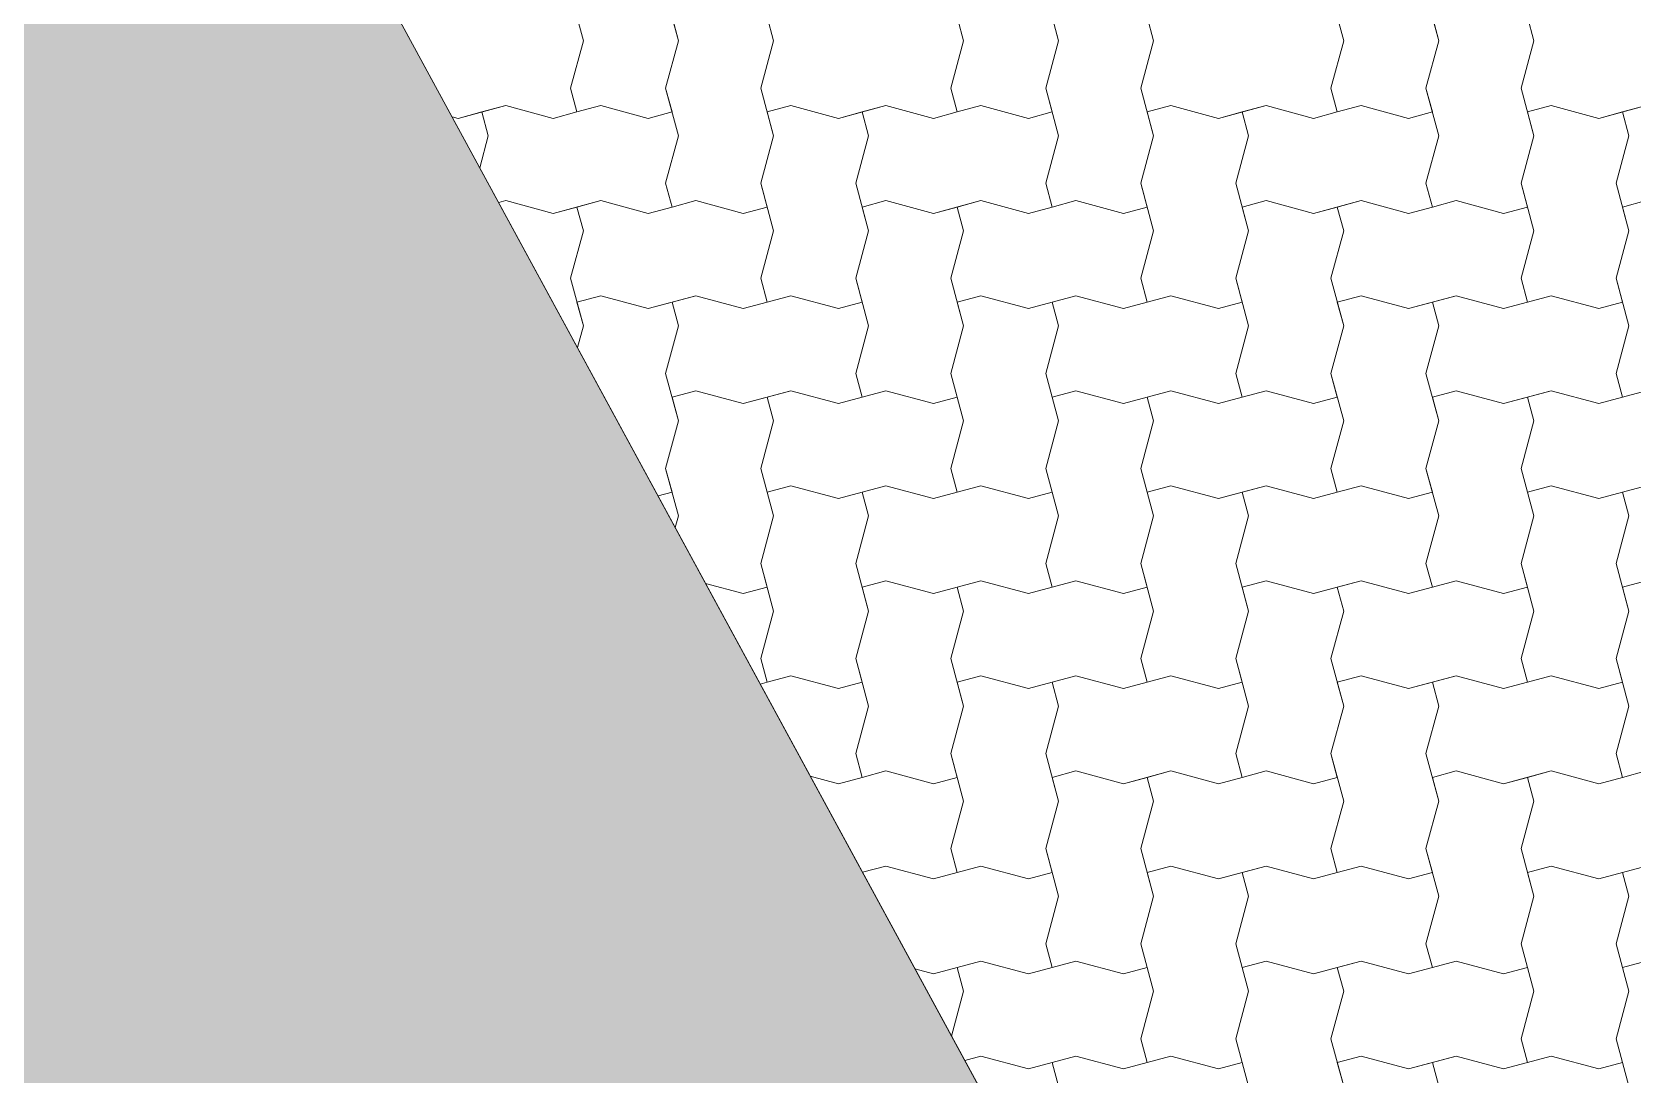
# Model space of a CAD drawing. Header units: metres. Extents: x -111189 to -108577, y -72951 to -72647.
# Drawn here: x -111168.032 to -111166.347, y -72942.886 to -72941.789 of the extents above; entities that cross this region are included whole.
import ezdxf

# ---------------------------------------------------------------- set-up
doc = ezdxf.new("R2010")
doc.units = ezdxf.units.M
doc.header["$MEASUREMENT"] = 0
doc.set_wipeout_variables(frame=1)
doc.linetypes.add('Wipeout_Contour', pattern=[1, 0, -1])
for name, color, linetype in [('02 - ESTRADAS', 7, 'Continuous'), ('02 - PASSEIOS', 7, 'Continuous'), ('Planta Piso -1_1_01 - TERRENO PROPOSTO', 7, 'Continuous')]:
    doc.layers.add(name, color=color, linetype=linetype)

# ---------------------------------------------------------------- blocks, each defined once
blk = doc.blocks.new('Malha_7_1', base_point=(-111182.45, -72914.5203))
at = {"layer": '02 - ESTRADAS', "linetype": 'Continuous', "lineweight": 0}
blk.add_hatch(color=59, dxfattribs=at).paths.add_polyline_path([(-111182.45, -72914.5203), (-111188.8126, -72916.4733), (-111186.8713, -72920.0457), (-111184.43, -72924.5384), (-111179.542, -72933.5337), (-111178.9858, -72934.5573), (-111177.1266, -72937.9788), (-111170.2715, -72950.5942), (-111163.9365, -72948.6033), (-111171.3979, -72934.867), (-111173.1932, -72931.5618), (-111177.5277, -72923.5822), (-111178.6992, -72921.4255), (-111179.283, -72920.3506), (-111181.1398, -72916.9324)])
at = {"layer": '02 - ESTRADAS', "color": 7, "linetype": 'Continuous', "lineweight": 13, "flags": 128}
blk.add_lwpolyline([(-111182.45, -72914.5203), (-111181.1398, -72916.9324), (-111179.283, -72920.3506), (-111178.6992, -72921.4255), (-111177.5277, -72923.5822), (-111173.1932, -72931.5618), (-111171.3979, -72934.867), (-111163.9365, -72948.6033), (-111170.2715, -72950.5942), (-111177.1266, -72937.9788), (-111178.9858, -72934.5573), (-111179.542, -72933.5337), (-111184.43, -72924.5384), (-111186.8713, -72920.0457), (-111188.8126, -72916.4733)], close=True, dxfattribs=at)
blk = doc.blocks.new('*X25', base_point=(-110957.0649, -73026.2797))
at = {"layer": '02 - PASSEIOS', "color": 253, "linetype": 'Continuous', "lineweight": 9}
for p, q in [((-111167.4649, -72941.748), (-111167.4515, -72941.798)), ((-111167.3649, -72941.748), (-111167.3515, -72941.798)), ((-111167.0649, -72941.748), (-111167.0515, -72941.798)), ((-111166.9649, -72941.748), (-111166.9515, -72941.798)), ((-111166.6649, -72941.748), (-111166.6515, -72941.798)), ((-111166.5649, -72941.748), (-111166.5515, -72941.798)), ((-111167.3515, -72941.798), (-111167.3582, -72941.773)), ((-111167.2515, -72941.798), (-111167.2582, -72941.773)), ((-111166.9515, -72941.798), (-111166.9582, -72941.773)), ((-111166.8515, -72941.798), (-111166.8582, -72941.773)), ((-111166.5515, -72941.798), (-111166.5582, -72941.773)), ((-111166.4515, -72941.798), (-111166.4582, -72941.773)), ((-111167.4515, -72941.798), (-111167.4649, -72941.848)), ((-111167.3515, -72941.798), (-111167.3649, -72941.848)), ((-111167.3515, -72941.798), (-111167.3649, -72941.848)), ((-111167.2515, -72941.798), (-111167.2649, -72941.848)), ((-111167.0515, -72941.798), (-111167.0649, -72941.848)), ((-111166.9515, -72941.798), (-111166.9649, -72941.848)), ((-111166.9515, -72941.798), (-111166.9649, -72941.848)), ((-111166.8515, -72941.798), (-111166.8649, -72941.848)), ((-111166.6515, -72941.798), (-111166.6649, -72941.848)), ((-111166.5515, -72941.798), (-111166.5649, -72941.848)), ((-111166.5515, -72941.798), (-111166.5649, -72941.848)), ((-111166.4515, -72941.798), (-111166.4649, -72941.848)), ((-111167.4649, -72941.848), (-111167.4582, -72941.873)), ((-111167.3649, -72941.848), (-111167.3582, -72941.873)), ((-111167.3649, -72941.848), (-111167.3515, -72941.898)), ((-111167.2649, -72941.848), (-111167.2515, -72941.898)), ((-111167.0649, -72941.848), (-111167.0582, -72941.873)), ((-111166.9649, -72941.848), (-111166.9582, -72941.873)), ((-111166.9649, -72941.848), (-111166.9515, -72941.898)), ((-111166.8649, -72941.848), (-111166.8515, -72941.898)), ((-111166.6649, -72941.848), (-111166.6582, -72941.873)), ((-111166.5649, -72941.848), (-111166.5582, -72941.873)), ((-111166.5649, -72941.848), (-111166.5515, -72941.898)), ((-111166.4649, -72941.848), (-111166.4515, -72941.898)), ((-111167.5832, -72941.8797), (-111167.5332, -72941.8663)), ((-111167.5832, -72941.8797), (-111167.5582, -72941.873)), ((-111167.5332, -72941.8663), (-111167.5582, -72941.873)), ((-111167.5515, -72941.898), (-111167.5582, -72941.873)), ((-111167.5332, -72941.8663), (-111167.4832, -72941.8797)), ((-111167.5332, -72941.8663), (-111167.4832, -72941.8797)), ((-111167.4832, -72941.8797), (-111167.4582, -72941.873)), ((-111167.4832, -72941.8797), (-111167.4582, -72941.873)), ((-111167.4332, -72941.8663), (-111167.4582, -72941.873)), ((-111167.4332, -72941.8663), (-111167.3832, -72941.8797)), ((-111167.3832, -72941.8797), (-111167.3582, -72941.873)), ((-111167.2332, -72941.8663), (-111167.2582, -72941.873)), ((-111167.2332, -72941.8663), (-111167.2582, -72941.873)), ((-111167.2515, -72941.898), (-111167.2582, -72941.873)), ((-111167.2332, -72941.8663), (-111167.1832, -72941.8797)), ((-111167.2332, -72941.8663), (-111167.1832, -72941.8797)), ((-111167.1832, -72941.8797), (-111167.1332, -72941.8663)), ((-111167.1832, -72941.8797), (-111167.1582, -72941.873)), ((-111167.1332, -72941.8663), (-111167.1582, -72941.873)), ((-111167.1515, -72941.898), (-111167.1582, -72941.873)), ((-111167.1332, -72941.8663), (-111167.0832, -72941.8797)), ((-111167.1332, -72941.8663), (-111167.0832, -72941.8797)), ((-111167.0832, -72941.8797), (-111167.0582, -72941.873)), ((-111167.0832, -72941.8797), (-111167.0582, -72941.873)), ((-111167.0332, -72941.8663), (-111167.0582, -72941.873)), ((-111167.0332, -72941.8663), (-111166.9832, -72941.8797)), ((-111166.9832, -72941.8797), (-111166.9582, -72941.873)), ((-111166.8332, -72941.8663), (-111166.8582, -72941.873)), ((-111166.8332, -72941.8663), (-111166.8582, -72941.873)), ((-111166.8515, -72941.898), (-111166.8582, -72941.873)), ((-111166.8332, -72941.8663), (-111166.7832, -72941.8797)), ((-111166.8332, -72941.8663), (-111166.7832, -72941.8797)), ((-111166.7832, -72941.8797), (-111166.7332, -72941.8663)), ((-111166.7832, -72941.8797), (-111166.7582, -72941.873)), ((-111166.7332, -72941.8663), (-111166.7582, -72941.873)), ((-111166.7515, -72941.898), (-111166.7582, -72941.873)), ((-111166.7332, -72941.8663), (-111166.6832, -72941.8797)), ((-111166.7332, -72941.8663), (-111166.6832, -72941.8797)), ((-111166.6832, -72941.8797), (-111166.6582, -72941.873)), ((-111166.6832, -72941.8797), (-111166.6582, -72941.873)), ((-111166.6332, -72941.8663), (-111166.6582, -72941.873)), ((-111166.6332, -72941.8663), (-111166.5832, -72941.8797)), ((-111166.5832, -72941.8797), (-111166.5582, -72941.873)), ((-111166.4332, -72941.8663), (-111166.4582, -72941.873)), ((-111166.4332, -72941.8663), (-111166.4582, -72941.873)), ((-111166.4515, -72941.898), (-111166.4582, -72941.873)), ((-111166.4332, -72941.8663), (-111166.3832, -72941.8797)), ((-111166.4332, -72941.8663), (-111166.3832, -72941.8797)), ((-111166.3832, -72941.8797), (-111166.3332, -72941.8663)), ((-111166.3832, -72941.8797), (-111166.3582, -72941.873)), ((-111166.3332, -72941.8663), (-111166.3582, -72941.873)), ((-111166.3515, -72941.898), (-111166.3582, -72941.873)), ((-111167.5896, -72941.878), (-111167.5832, -72941.8797)), ((-111167.5896, -72941.878), (-111167.5832, -72941.8797)), ((-111167.5515, -72941.898), (-111167.5605, -72941.9316)), ((-111167.3515, -72941.898), (-111167.3649, -72941.948)), ((-111167.2515, -72941.898), (-111167.2649, -72941.948)), ((-111167.2515, -72941.898), (-111167.2649, -72941.948)), ((-111167.1515, -72941.898), (-111167.1649, -72941.948)), ((-111166.9515, -72941.898), (-111166.9649, -72941.948)), ((-111166.8515, -72941.898), (-111166.8649, -72941.948)), ((-111166.8515, -72941.898), (-111166.8649, -72941.948)), ((-111166.7515, -72941.898), (-111166.7649, -72941.948)), ((-111166.5515, -72941.898), (-111166.5649, -72941.948)), ((-111166.4515, -72941.898), (-111166.4649, -72941.948)), ((-111166.4515, -72941.898), (-111166.4649, -72941.948)), ((-111166.3515, -72941.898), (-111166.3649, -72941.948)), ((-111167.3649, -72941.948), (-111167.3582, -72941.973)), ((-111167.2649, -72941.948), (-111167.2582, -72941.973)), ((-111167.2649, -72941.948), (-111167.2515, -72941.998)), ((-111167.1649, -72941.948), (-111167.1515, -72941.998)), ((-111166.9649, -72941.948), (-111166.9582, -72941.973)), ((-111166.8649, -72941.948), (-111166.8582, -72941.973)), ((-111166.8649, -72941.948), (-111166.8515, -72941.998)), ((-111166.7649, -72941.948), (-111166.7515, -72941.998)), ((-111166.5649, -72941.948), (-111166.5582, -72941.973)), ((-111166.4649, -72941.948), (-111166.4582, -72941.973)), ((-111166.4649, -72941.948), (-111166.4515, -72941.998)), ((-111166.3649, -72941.948), (-111166.3515, -72941.998)), ((-111167.5332, -72941.9663), (-111167.5405, -72941.9683)), ((-111167.5332, -72941.9663), (-111167.5405, -72941.9683)), ((-111167.5332, -72941.9663), (-111167.4832, -72941.9797)), ((-111167.5332, -72941.9663), (-111167.4832, -72941.9797)), ((-111167.4832, -72941.9797), (-111167.4332, -72941.9663)), ((-111167.4832, -72941.9797), (-111167.4582, -72941.973)), ((-111167.4332, -72941.9663), (-111167.4582, -72941.973)), ((-111167.4515, -72941.998), (-111167.4582, -72941.973)), ((-111167.4332, -72941.9663), (-111167.3832, -72941.9797)), ((-111167.4332, -72941.9663), (-111167.3832, -72941.9797)), ((-111167.3832, -72941.9797), (-111167.3582, -72941.973)), ((-111167.3832, -72941.9797), (-111167.3582, -72941.973)), ((-111167.3332, -72941.9663), (-111167.3582, -72941.973)), ((-111167.3332, -72941.9663), (-111167.2832, -72941.9797)), ((-111167.2832, -72941.9797), (-111167.2582, -72941.973)), ((-111167.1332, -72941.9663), (-111167.1582, -72941.973)), ((-111167.1332, -72941.9663), (-111167.1582, -72941.973)), ((-111167.1515, -72941.998), (-111167.1582, -72941.973)), ((-111167.1332, -72941.9663), (-111167.0832, -72941.9797)), ((-111167.1332, -72941.9663), (-111167.0832, -72941.9797)), ((-111167.0832, -72941.9797), (-111167.0332, -72941.9663)), ((-111167.0832, -72941.9797), (-111167.0582, -72941.973)), ((-111167.0332, -72941.9663), (-111167.0582, -72941.973)), ((-111167.0515, -72941.998), (-111167.0582, -72941.973)), ((-111167.0332, -72941.9663), (-111166.9832, -72941.9797)), ((-111167.0332, -72941.9663), (-111166.9832, -72941.9797)), ((-111166.9832, -72941.9797), (-111166.9582, -72941.973)), ((-111166.9832, -72941.9797), (-111166.9582, -72941.973)), ((-111166.9332, -72941.9663), (-111166.9582, -72941.973)), ((-111166.9332, -72941.9663), (-111166.8832, -72941.9797)), ((-111166.8832, -72941.9797), (-111166.8582, -72941.973)), ((-111166.7332, -72941.9663), (-111166.7582, -72941.973)), ((-111166.7332, -72941.9663), (-111166.7582, -72941.973)), ((-111166.7515, -72941.998), (-111166.7582, -72941.973)), ((-111166.7332, -72941.9663), (-111166.6832, -72941.9797)), ((-111166.7332, -72941.9663), (-111166.6832, -72941.9797)), ((-111166.6832, -72941.9797), (-111166.6332, -72941.9663)), ((-111166.6832, -72941.9797), (-111166.6582, -72941.973)), ((-111166.6332, -72941.9663), (-111166.6582, -72941.973)), ((-111166.6515, -72941.998), (-111166.6582, -72941.973)), ((-111166.6332, -72941.9663), (-111166.5832, -72941.9797)), ((-111166.6332, -72941.9663), (-111166.5832, -72941.9797)), ((-111166.5832, -72941.9797), (-111166.5582, -72941.973)), ((-111166.5832, -72941.9797), (-111166.5582, -72941.973)), ((-111166.5332, -72941.9663), (-111166.5582, -72941.973)), ((-111166.5332, -72941.9663), (-111166.4832, -72941.9797)), ((-111166.4832, -72941.9797), (-111166.4582, -72941.973)), ((-111166.3332, -72941.9663), (-111166.3582, -72941.973)), ((-111166.3332, -72941.9663), (-111166.3582, -72941.973)), ((-111166.3515, -72941.998), (-111166.3582, -72941.973)), ((-111167.4515, -72941.998), (-111167.4649, -72942.048)), ((-111167.2515, -72941.998), (-111167.2649, -72942.048)), ((-111167.1515, -72941.998), (-111167.1649, -72942.048)), ((-111167.1515, -72941.998), (-111167.1649, -72942.048)), ((-111167.0515, -72941.998), (-111167.0649, -72942.048)), ((-111166.8515, -72941.998), (-111166.8649, -72942.048)), ((-111166.7515, -72941.998), (-111166.7649, -72942.048)), ((-111166.7515, -72941.998), (-111166.7649, -72942.048)), ((-111166.6515, -72941.998), (-111166.6649, -72942.048)), ((-111166.4515, -72941.998), (-111166.4649, -72942.048)), ((-111166.3515, -72941.998), (-111166.3649, -72942.048)), ((-111166.3515, -72941.998), (-111166.3649, -72942.048)), ((-111167.4649, -72942.048), (-111167.4515, -72942.098)), ((-111167.2649, -72942.048), (-111167.2582, -72942.073)), ((-111167.1649, -72942.048), (-111167.1582, -72942.073)), ((-111167.1649, -72942.048), (-111167.1515, -72942.098)), ((-111167.0649, -72942.048), (-111167.0515, -72942.098)), ((-111166.8649, -72942.048), (-111166.8582, -72942.073)), ((-111166.7649, -72942.048), (-111166.7582, -72942.073)), ((-111166.7649, -72942.048), (-111166.7515, -72942.098)), ((-111166.6649, -72942.048), (-111166.6515, -72942.098)), ((-111166.4649, -72942.048), (-111166.4582, -72942.073)), ((-111166.3649, -72942.048), (-111166.3582, -72942.073)), ((-111166.3649, -72942.048), (-111166.3515, -72942.098)), ((-111167.4332, -72942.0663), (-111167.4582, -72942.073)), ((-111167.4332, -72942.0663), (-111167.4582, -72942.073)), ((-111167.4515, -72942.098), (-111167.4582, -72942.073)), ((-111167.4332, -72942.0663), (-111167.3832, -72942.0797)), ((-111167.4332, -72942.0663), (-111167.3832, -72942.0797)), ((-111167.3832, -72942.0797), (-111167.3332, -72942.0663)), ((-111167.3832, -72942.0797), (-111167.3582, -72942.073)), ((-111167.3332, -72942.0663), (-111167.3582, -72942.073)), ((-111167.3515, -72942.098), (-111167.3582, -72942.073)), ((-111167.3332, -72942.0663), (-111167.2832, -72942.0797)), ((-111167.3332, -72942.0663), (-111167.2832, -72942.0797)), ((-111167.2832, -72942.0797), (-111167.2582, -72942.073)), ((-111167.2832, -72942.0797), (-111167.2582, -72942.073)), ((-111167.2332, -72942.0663), (-111167.2582, -72942.073)), ((-111167.2332, -72942.0663), (-111167.1832, -72942.0797)), ((-111167.1832, -72942.0797), (-111167.1582, -72942.073)), ((-111167.0332, -72942.0663), (-111167.0582, -72942.073)), ((-111167.0332, -72942.0663), (-111167.0582, -72942.073)), ((-111167.0515, -72942.098), (-111167.0582, -72942.073)), ((-111167.0332, -72942.0663), (-111166.9832, -72942.0797)), ((-111167.0332, -72942.0663), (-111166.9832, -72942.0797)), ((-111166.9832, -72942.0797), (-111166.9332, -72942.0663)), ((-111166.9832, -72942.0797), (-111166.9582, -72942.073)), ((-111166.9332, -72942.0663), (-111166.9582, -72942.073)), ((-111166.9515, -72942.098), (-111166.9582, -72942.073)), ((-111166.9332, -72942.0663), (-111166.8832, -72942.0797)), ((-111166.9332, -72942.0663), (-111166.8832, -72942.0797)), ((-111166.8832, -72942.0797), (-111166.8582, -72942.073)), ((-111166.8832, -72942.0797), (-111166.8582, -72942.073)), ((-111166.8332, -72942.0663), (-111166.8582, -72942.073)), ((-111166.8332, -72942.0663), (-111166.7832, -72942.0797)), ((-111166.7832, -72942.0797), (-111166.7582, -72942.073)), ((-111166.6332, -72942.0663), (-111166.6582, -72942.073)), ((-111166.6332, -72942.0663), (-111166.6582, -72942.073)), ((-111166.6515, -72942.098), (-111166.6582, -72942.073)), ((-111166.6332, -72942.0663), (-111166.5832, -72942.0797)), ((-111166.6332, -72942.0663), (-111166.5832, -72942.0797)), ((-111166.5832, -72942.0797), (-111166.5332, -72942.0663)), ((-111166.5832, -72942.0797), (-111166.5582, -72942.073)), ((-111166.5332, -72942.0663), (-111166.5582, -72942.073)), ((-111166.5515, -72942.098), (-111166.5582, -72942.073)), ((-111166.5332, -72942.0663), (-111166.4832, -72942.0797)), ((-111166.5332, -72942.0663), (-111166.4832, -72942.0797)), ((-111166.4832, -72942.0797), (-111166.4582, -72942.073)), ((-111166.4832, -72942.0797), (-111166.4582, -72942.073)), ((-111166.4332, -72942.0663), (-111166.4582, -72942.073)), ((-111166.4332, -72942.0663), (-111166.3832, -72942.0797)), ((-111166.3832, -72942.0797), (-111166.3582, -72942.073)), ((-111167.4515, -72942.098), (-111167.4576, -72942.1209)), ((-111167.4515, -72942.098), (-111167.4576, -72942.1209)), ((-111167.3515, -72942.098), (-111167.3649, -72942.148)), ((-111167.1515, -72942.098), (-111167.1649, -72942.148)), ((-111167.0515, -72942.098), (-111167.0649, -72942.148)), ((-111167.0515, -72942.098), (-111167.0649, -72942.148)), ((-111166.9515, -72942.098), (-111166.9649, -72942.148)), ((-111166.7515, -72942.098), (-111166.7649, -72942.148)), ((-111166.6515, -72942.098), (-111166.6649, -72942.148)), ((-111166.6515, -72942.098), (-111166.6649, -72942.148)), ((-111166.5515, -72942.098), (-111166.5649, -72942.148)), ((-111166.3515, -72942.098), (-111166.3649, -72942.148)), ((-111167.3649, -72942.148), (-111167.3515, -72942.198)), ((-111167.1649, -72942.148), (-111167.1582, -72942.173)), ((-111167.0649, -72942.148), (-111167.0582, -72942.173)), ((-111167.0649, -72942.148), (-111167.0515, -72942.198)), ((-111166.9649, -72942.148), (-111166.9515, -72942.198)), ((-111166.7649, -72942.148), (-111166.7582, -72942.173)), ((-111166.6649, -72942.148), (-111166.6582, -72942.173)), ((-111166.6649, -72942.148), (-111166.6515, -72942.198)), ((-111166.5649, -72942.148), (-111166.5515, -72942.198)), ((-111166.3649, -72942.148), (-111166.3582, -72942.173)), ((-111167.3332, -72942.1663), (-111167.3582, -72942.173)), ((-111167.3332, -72942.1663), (-111167.3582, -72942.173)), ((-111167.3515, -72942.198), (-111167.3582, -72942.173)), ((-111167.3332, -72942.1663), (-111167.2832, -72942.1797)), ((-111167.3332, -72942.1663), (-111167.2832, -72942.1797)), ((-111167.2832, -72942.1797), (-111167.2332, -72942.1663)), ((-111167.2832, -72942.1797), (-111167.2582, -72942.173)), ((-111167.2332, -72942.1663), (-111167.2582, -72942.173)), ((-111167.2515, -72942.198), (-111167.2582, -72942.173)), ((-111167.2332, -72942.1663), (-111167.1832, -72942.1797)), ((-111167.2332, -72942.1663), (-111167.1832, -72942.1797)), ((-111167.1832, -72942.1797), (-111167.1582, -72942.173)), ((-111167.1832, -72942.1797), (-111167.1582, -72942.173)), ((-111167.1332, -72942.1663), (-111167.1582, -72942.173)), ((-111167.1332, -72942.1663), (-111167.0832, -72942.1797)), ((-111167.0832, -72942.1797), (-111167.0582, -72942.173)), ((-111166.9332, -72942.1663), (-111166.9582, -72942.173)), ((-111166.9332, -72942.1663), (-111166.9582, -72942.173)), ((-111166.9515, -72942.198), (-111166.9582, -72942.173)), ((-111166.9332, -72942.1663), (-111166.8832, -72942.1797)), ((-111166.9332, -72942.1663), (-111166.8832, -72942.1797)), ((-111166.8832, -72942.1797), (-111166.8332, -72942.1663)), ((-111166.8832, -72942.1797), (-111166.8582, -72942.173)), ((-111166.8332, -72942.1663), (-111166.8582, -72942.173)), ((-111166.8515, -72942.198), (-111166.8582, -72942.173)), ((-111166.8332, -72942.1663), (-111166.7832, -72942.1797)), ((-111166.8332, -72942.1663), (-111166.7832, -72942.1797)), ((-111166.7832, -72942.1797), (-111166.7582, -72942.173)), ((-111166.7832, -72942.1797), (-111166.7582, -72942.173)), ((-111166.7332, -72942.1663), (-111166.7582, -72942.173)), ((-111166.7332, -72942.1663), (-111166.6832, -72942.1797)), ((-111166.6832, -72942.1797), (-111166.6582, -72942.173)), ((-111166.5332, -72942.1663), (-111166.5582, -72942.173)), ((-111166.5332, -72942.1663), (-111166.5582, -72942.173)), ((-111166.5515, -72942.198), (-111166.5582, -72942.173)), ((-111166.5332, -72942.1663), (-111166.4832, -72942.1797)), ((-111166.5332, -72942.1663), (-111166.4832, -72942.1797)), ((-111166.4832, -72942.1797), (-111166.4332, -72942.1663)), ((-111166.4832, -72942.1797), (-111166.4582, -72942.173)), ((-111166.4332, -72942.1663), (-111166.4582, -72942.173)), ((-111166.4515, -72942.198), (-111166.4582, -72942.173)), ((-111166.4332, -72942.1663), (-111166.3832, -72942.1797)), ((-111166.4332, -72942.1663), (-111166.3832, -72942.1797)), ((-111166.3832, -72942.1797), (-111166.3582, -72942.173)), ((-111166.3832, -72942.1797), (-111166.3582, -72942.173)), ((-111166.3332, -72942.1663), (-111166.3582, -72942.173)), ((-111167.3515, -72942.198), (-111167.3649, -72942.248)), ((-111167.3515, -72942.198), (-111167.3649, -72942.248)), ((-111167.2515, -72942.198), (-111167.2649, -72942.248)), ((-111167.0515, -72942.198), (-111167.0649, -72942.248)), ((-111166.9515, -72942.198), (-111166.9649, -72942.248)), ((-111166.9515, -72942.198), (-111166.9649, -72942.248)), ((-111166.8515, -72942.198), (-111166.8649, -72942.248)), ((-111166.6515, -72942.198), (-111166.6649, -72942.248)), ((-111166.5515, -72942.198), (-111166.5649, -72942.248)), ((-111166.5515, -72942.198), (-111166.5649, -72942.248)), ((-111166.4515, -72942.198), (-111166.4649, -72942.248)), ((-111167.3649, -72942.248), (-111167.3582, -72942.273)), ((-111167.3649, -72942.248), (-111167.3515, -72942.298)), ((-111167.2649, -72942.248), (-111167.2515, -72942.298)), ((-111167.0649, -72942.248), (-111167.0582, -72942.273)), ((-111166.9649, -72942.248), (-111166.9582, -72942.273)), ((-111166.9649, -72942.248), (-111166.9515, -72942.298)), ((-111166.8649, -72942.248), (-111166.8515, -72942.298)), ((-111166.6649, -72942.248), (-111166.6582, -72942.273)), ((-111166.5649, -72942.248), (-111166.5582, -72942.273)), ((-111166.5649, -72942.248), (-111166.5515, -72942.298)), ((-111166.4649, -72942.248), (-111166.4515, -72942.298)), ((-111167.3729, -72942.277), (-111167.3582, -72942.273)), ((-111167.2332, -72942.2663), (-111167.2582, -72942.273)), ((-111167.2332, -72942.2663), (-111167.2582, -72942.273)), ((-111167.2515, -72942.298), (-111167.2582, -72942.273)), ((-111167.2332, -72942.2663), (-111167.1832, -72942.2797)), ((-111167.2332, -72942.2663), (-111167.1832, -72942.2797)), ((-111167.1832, -72942.2797), (-111167.1332, -72942.2663)), ((-111167.1832, -72942.2797), (-111167.1582, -72942.273)), ((-111167.1332, -72942.2663), (-111167.1582, -72942.273)), ((-111167.1515, -72942.298), (-111167.1582, -72942.273)), ((-111167.1332, -72942.2663), (-111167.0832, -72942.2797)), ((-111167.1332, -72942.2663), (-111167.0832, -72942.2797)), ((-111167.0832, -72942.2797), (-111167.0582, -72942.273)), ((-111167.0832, -72942.2797), (-111167.0582, -72942.273)), ((-111167.0332, -72942.2663), (-111167.0582, -72942.273)), ((-111167.0332, -72942.2663), (-111166.9832, -72942.2797)), ((-111166.9832, -72942.2797), (-111166.9582, -72942.273)), ((-111166.8332, -72942.2663), (-111166.8582, -72942.273)), ((-111166.8332, -72942.2663), (-111166.8582, -72942.273)), ((-111166.8515, -72942.298), (-111166.8582, -72942.273)), ((-111166.8332, -72942.2663), (-111166.7832, -72942.2797)), ((-111166.8332, -72942.2663), (-111166.7832, -72942.2797)), ((-111166.7832, -72942.2797), (-111166.7332, -72942.2663)), ((-111166.7832, -72942.2797), (-111166.7582, -72942.273)), ((-111166.7332, -72942.2663), (-111166.7582, -72942.273)), ((-111166.7515, -72942.298), (-111166.7582, -72942.273)), ((-111166.7332, -72942.2663), (-111166.6832, -72942.2797)), ((-111166.7332, -72942.2663), (-111166.6832, -72942.2797)), ((-111166.6832, -72942.2797), (-111166.6582, -72942.273)), ((-111166.6832, -72942.2797), (-111166.6582, -72942.273)), ((-111166.6332, -72942.2663), (-111166.6582, -72942.273)), ((-111166.6332, -72942.2663), (-111166.5832, -72942.2797)), ((-111166.5832, -72942.2797), (-111166.5582, -72942.273)), ((-111166.4332, -72942.2663), (-111166.4582, -72942.273)), ((-111166.4332, -72942.2663), (-111166.4582, -72942.273)), ((-111166.4515, -72942.298), (-111166.4582, -72942.273)), ((-111166.4332, -72942.2663), (-111166.3832, -72942.2797)), ((-111166.4332, -72942.2663), (-111166.3832, -72942.2797)), ((-111166.3832, -72942.2797), (-111166.3332, -72942.2663)), ((-111166.3832, -72942.2797), (-111166.3582, -72942.273)), ((-111166.3332, -72942.2663), (-111166.3582, -72942.273)), ((-111166.3515, -72942.298), (-111166.3582, -72942.273)), ((-111167.3515, -72942.298), (-111167.3548, -72942.3103)), ((-111167.2515, -72942.298), (-111167.2649, -72942.348)), ((-111167.2515, -72942.298), (-111167.2649, -72942.348)), ((-111167.1515, -72942.298), (-111167.1649, -72942.348)), ((-111166.9515, -72942.298), (-111166.9649, -72942.348)), ((-111166.8515, -72942.298), (-111166.8649, -72942.348)), ((-111166.8515, -72942.298), (-111166.8649, -72942.348)), ((-111166.7515, -72942.298), (-111166.7649, -72942.348)), ((-111166.5515, -72942.298), (-111166.5649, -72942.348)), ((-111166.4515, -72942.298), (-111166.4649, -72942.348)), ((-111166.4515, -72942.298), (-111166.4649, -72942.348)), ((-111166.3515, -72942.298), (-111166.3649, -72942.348)), ((-111167.2649, -72942.348), (-111167.2582, -72942.373)), ((-111167.2649, -72942.348), (-111167.2515, -72942.398)), ((-111167.1649, -72942.348), (-111167.1515, -72942.398)), ((-111166.9649, -72942.348), (-111166.9582, -72942.373)), ((-111166.8649, -72942.348), (-111166.8582, -72942.373)), ((-111166.8649, -72942.348), (-111166.8515, -72942.398)), ((-111166.7649, -72942.348), (-111166.7515, -72942.398)), ((-111166.5649, -72942.348), (-111166.5582, -72942.373)), ((-111166.4649, -72942.348), (-111166.4582, -72942.373)), ((-111166.4649, -72942.348), (-111166.4515, -72942.398)), ((-111166.3649, -72942.348), (-111166.3515, -72942.398)), ((-111167.3228, -72942.3691), (-111167.2832, -72942.3797)), ((-111167.2832, -72942.3797), (-111167.2582, -72942.373)), ((-111167.1332, -72942.3663), (-111167.1582, -72942.373)), ((-111167.1332, -72942.3663), (-111167.1582, -72942.373)), ((-111167.1515, -72942.398), (-111167.1582, -72942.373)), ((-111167.1332, -72942.3663), (-111167.0832, -72942.3797)), ((-111167.1332, -72942.3663), (-111167.0832, -72942.3797)), ((-111167.0832, -72942.3797), (-111167.0332, -72942.3663)), ((-111167.0832, -72942.3797), (-111167.0582, -72942.373)), ((-111167.0332, -72942.3663), (-111167.0582, -72942.373)), ((-111167.0515, -72942.398), (-111167.0582, -72942.373)), ((-111167.0332, -72942.3663), (-111166.9832, -72942.3797)), ((-111167.0332, -72942.3663), (-111166.9832, -72942.3797)), ((-111166.9832, -72942.3797), (-111166.9582, -72942.373)), ((-111166.9832, -72942.3797), (-111166.9582, -72942.373)), ((-111166.9332, -72942.3663), (-111166.9582, -72942.373)), ((-111166.9332, -72942.3663), (-111166.8832, -72942.3797)), ((-111166.8832, -72942.3797), (-111166.8582, -72942.373)), ((-111166.7332, -72942.3663), (-111166.7582, -72942.373)), ((-111166.7332, -72942.3663), (-111166.7582, -72942.373)), ((-111166.7515, -72942.398), (-111166.7582, -72942.373)), ((-111166.7332, -72942.3663), (-111166.6832, -72942.3797)), ((-111166.7332, -72942.3663), (-111166.6832, -72942.3797)), ((-111166.6832, -72942.3797), (-111166.6332, -72942.3663)), ((-111166.6832, -72942.3797), (-111166.6582, -72942.373)), ((-111166.6332, -72942.3663), (-111166.6582, -72942.373)), ((-111166.6515, -72942.398), (-111166.6582, -72942.373)), ((-111166.6332, -72942.3663), (-111166.5832, -72942.3797)), ((-111166.6332, -72942.3663), (-111166.5832, -72942.3797)), ((-111166.5832, -72942.3797), (-111166.5582, -72942.373)), ((-111166.5832, -72942.3797), (-111166.5582, -72942.373)), ((-111166.5332, -72942.3663), (-111166.5582, -72942.373)), ((-111166.5332, -72942.3663), (-111166.4832, -72942.3797)), ((-111166.4832, -72942.3797), (-111166.4582, -72942.373)), ((-111166.3332, -72942.3663), (-111166.3582, -72942.373)), ((-111166.3332, -72942.3663), (-111166.3582, -72942.373)), ((-111166.3515, -72942.398), (-111166.3582, -72942.373)), ((-111167.2515, -72942.398), (-111167.2649, -72942.448)), ((-111167.1515, -72942.398), (-111167.1649, -72942.448)), ((-111167.1515, -72942.398), (-111167.1649, -72942.448)), ((-111167.0515, -72942.398), (-111167.0649, -72942.448)), ((-111166.8515, -72942.398), (-111166.8649, -72942.448)), ((-111166.7515, -72942.398), (-111166.7649, -72942.448)), ((-111166.7515, -72942.398), (-111166.7649, -72942.448)), ((-111166.6515, -72942.398), (-111166.6649, -72942.448)), ((-111166.4515, -72942.398), (-111166.4649, -72942.448)), ((-111166.3515, -72942.398), (-111166.3649, -72942.448)), ((-111166.3515, -72942.398), (-111166.3649, -72942.448)), ((-111167.2649, -72942.448), (-111167.2582, -72942.473)), ((-111167.1649, -72942.448), (-111167.1582, -72942.473)), ((-111167.1649, -72942.448), (-111167.1515, -72942.498)), ((-111167.0649, -72942.448), (-111167.0515, -72942.498)), ((-111166.8649, -72942.448), (-111166.8582, -72942.473)), ((-111166.7649, -72942.448), (-111166.7582, -72942.473)), ((-111166.7649, -72942.448), (-111166.7515, -72942.498)), ((-111166.6649, -72942.448), (-111166.6515, -72942.498)), ((-111166.4649, -72942.448), (-111166.4582, -72942.473)), ((-111166.3649, -72942.448), (-111166.3582, -72942.473)), ((-111166.3649, -72942.448), (-111166.3515, -72942.498)), ((-111167.2332, -72942.4663), (-111167.2582, -72942.473)), ((-111167.2332, -72942.4663), (-111167.1832, -72942.4797)), ((-111167.0332, -72942.4663), (-111167.0582, -72942.473)), ((-111167.0332, -72942.4663), (-111167.0582, -72942.473)), ((-111167.0332, -72942.4663), (-111166.9832, -72942.4797)), ((-111167.0332, -72942.4663), (-111166.9832, -72942.4797)), ((-111166.9832, -72942.4797), (-111166.9332, -72942.4663)), ((-111166.9332, -72942.4663), (-111166.9582, -72942.473)), ((-111166.9332, -72942.4663), (-111166.8832, -72942.4797)), ((-111166.9332, -72942.4663), (-111166.8832, -72942.4797)), ((-111166.8332, -72942.4663), (-111166.8582, -72942.473)), ((-111166.8332, -72942.4663), (-111166.7832, -72942.4797)), ((-111166.6332, -72942.4663), (-111166.6582, -72942.473)), ((-111166.6332, -72942.4663), (-111166.6582, -72942.473)), ((-111166.6332, -72942.4663), (-111166.5832, -72942.4797)), ((-111166.6332, -72942.4663), (-111166.5832, -72942.4797)), ((-111166.5832, -72942.4797), (-111166.5332, -72942.4663)), ((-111166.5332, -72942.4663), (-111166.5582, -72942.473)), ((-111166.5332, -72942.4663), (-111166.4832, -72942.4797)), ((-111166.5332, -72942.4663), (-111166.4832, -72942.4797)), ((-111166.4332, -72942.4663), (-111166.4582, -72942.473)), ((-111166.4332, -72942.4663), (-111166.3832, -72942.4797)), ((-111167.2653, -72942.4749), (-111167.2582, -72942.473)), ((-111167.2653, -72942.4749), (-111167.2582, -72942.473)), ((-111167.1832, -72942.4797), (-111167.1582, -72942.473)), ((-111167.0515, -72942.498), (-111167.0582, -72942.473)), ((-111166.9832, -72942.4797), (-111166.9582, -72942.473)), ((-111166.9515, -72942.498), (-111166.9582, -72942.473)), ((-111166.8832, -72942.4797), (-111166.8582, -72942.473)), ((-111166.8832, -72942.4797), (-111166.8582, -72942.473)), ((-111166.7832, -72942.4797), (-111166.7582, -72942.473)), ((-111166.6515, -72942.498), (-111166.6582, -72942.473)), ((-111166.5832, -72942.4797), (-111166.5582, -72942.473)), ((-111166.5515, -72942.498), (-111166.5582, -72942.473)), ((-111166.4832, -72942.4797), (-111166.4582, -72942.473)), ((-111166.4832, -72942.4797), (-111166.4582, -72942.473)), ((-111166.3832, -72942.4797), (-111166.3582, -72942.473)), ((-111167.1515, -72942.498), (-111167.1649, -72942.548)), ((-111167.0515, -72942.498), (-111167.0649, -72942.548)), ((-111167.0515, -72942.498), (-111167.0649, -72942.548)), ((-111166.9515, -72942.498), (-111166.9649, -72942.548)), ((-111166.7515, -72942.498), (-111166.7649, -72942.548)), ((-111166.6515, -72942.498), (-111166.6649, -72942.548)), ((-111166.6515, -72942.498), (-111166.6649, -72942.548)), ((-111166.5515, -72942.498), (-111166.5649, -72942.548)), ((-111166.3515, -72942.498), (-111166.3649, -72942.548)), ((-111167.1649, -72942.548), (-111167.1582, -72942.573)), ((-111167.0649, -72942.548), (-111167.0582, -72942.573)), ((-111167.0649, -72942.548), (-111167.0515, -72942.598)), ((-111166.9649, -72942.548), (-111166.9515, -72942.598)), ((-111166.7649, -72942.548), (-111166.7582, -72942.573)), ((-111166.6649, -72942.548), (-111166.6582, -72942.573)), ((-111166.6649, -72942.548), (-111166.6515, -72942.598)), ((-111166.5649, -72942.548), (-111166.5515, -72942.598)), ((-111166.3649, -72942.548), (-111166.3582, -72942.573)), ((-111167.1332, -72942.5663), (-111167.1582, -72942.573)), ((-111167.1332, -72942.5663), (-111167.0832, -72942.5797)), ((-111166.9332, -72942.5663), (-111166.9582, -72942.573)), ((-111166.9332, -72942.5663), (-111166.9582, -72942.573)), ((-111166.9332, -72942.5663), (-111166.8832, -72942.5797)), ((-111166.9332, -72942.5663), (-111166.8832, -72942.5797)), ((-111166.8832, -72942.5797), (-111166.8332, -72942.5663)), ((-111166.8332, -72942.5663), (-111166.8582, -72942.573)), ((-111166.8332, -72942.5663), (-111166.7832, -72942.5797)), ((-111166.8332, -72942.5663), (-111166.7832, -72942.5797)), ((-111166.7332, -72942.5663), (-111166.7582, -72942.573)), ((-111166.7332, -72942.5663), (-111166.6832, -72942.5797)), ((-111166.5332, -72942.5663), (-111166.5582, -72942.573)), ((-111166.5332, -72942.5663), (-111166.5582, -72942.573)), ((-111166.5332, -72942.5663), (-111166.4832, -72942.5797)), ((-111166.5332, -72942.5663), (-111166.4832, -72942.5797)), ((-111166.4832, -72942.5797), (-111166.4332, -72942.5663)), ((-111166.4332, -72942.5663), (-111166.4582, -72942.573)), ((-111166.4332, -72942.5663), (-111166.3832, -72942.5797)), ((-111166.4332, -72942.5663), (-111166.3832, -72942.5797)), ((-111166.3332, -72942.5663), (-111166.3582, -72942.573)), ((-111167.2127, -72942.5718), (-111167.1832, -72942.5797)), ((-111167.2127, -72942.5718), (-111167.1832, -72942.5797)), ((-111167.1832, -72942.5797), (-111167.1582, -72942.573)), ((-111167.1832, -72942.5797), (-111167.1582, -72942.573)), ((-111167.0832, -72942.5797), (-111167.0582, -72942.573)), ((-111166.9515, -72942.598), (-111166.9582, -72942.573)), ((-111166.8832, -72942.5797), (-111166.8582, -72942.573)), ((-111166.8515, -72942.598), (-111166.8582, -72942.573)), ((-111166.7832, -72942.5797), (-111166.7582, -72942.573)), ((-111166.7832, -72942.5797), (-111166.7582, -72942.573)), ((-111166.6832, -72942.5797), (-111166.6582, -72942.573)), ((-111166.5515, -72942.598), (-111166.5582, -72942.573)), ((-111166.4832, -72942.5797), (-111166.4582, -72942.573)), ((-111166.4515, -72942.598), (-111166.4582, -72942.573)), ((-111166.3832, -72942.5797), (-111166.3582, -72942.573)), ((-111166.3832, -72942.5797), (-111166.3582, -72942.573)), ((-111167.0515, -72942.598), (-111167.0649, -72942.648)), ((-111166.9515, -72942.598), (-111166.9649, -72942.648)), ((-111166.9515, -72942.598), (-111166.9649, -72942.648)), ((-111166.8515, -72942.598), (-111166.8649, -72942.648)), ((-111166.6515, -72942.598), (-111166.6649, -72942.648)), ((-111166.5515, -72942.598), (-111166.5649, -72942.648)), ((-111166.5515, -72942.598), (-111166.5649, -72942.648)), ((-111166.4515, -72942.598), (-111166.4649, -72942.648)), ((-111167.0649, -72942.648), (-111167.0582, -72942.673)), ((-111166.9649, -72942.648), (-111166.9582, -72942.673)), ((-111166.9649, -72942.648), (-111166.9515, -72942.698)), ((-111166.8649, -72942.648), (-111166.8515, -72942.698)), ((-111166.6649, -72942.648), (-111166.6582, -72942.673)), ((-111166.5649, -72942.648), (-111166.5582, -72942.673)), ((-111166.5649, -72942.648), (-111166.5515, -72942.698)), ((-111166.4649, -72942.648), (-111166.4515, -72942.698)), ((-111167.1578, -72942.6729), (-111167.1332, -72942.6663)), ((-111167.1332, -72942.6663), (-111167.1578, -72942.6729)), ((-111167.1332, -72942.6663), (-111167.0832, -72942.6797)), ((-111167.1332, -72942.6663), (-111167.0832, -72942.6797)), ((-111167.0332, -72942.6663), (-111167.0582, -72942.673)), ((-111167.0332, -72942.6663), (-111166.9832, -72942.6797)), ((-111166.8332, -72942.6663), (-111166.8582, -72942.673)), ((-111166.8332, -72942.6663), (-111166.8582, -72942.673)), ((-111166.8332, -72942.6663), (-111166.7832, -72942.6797)), ((-111166.8332, -72942.6663), (-111166.7832, -72942.6797)), ((-111166.7832, -72942.6797), (-111166.7332, -72942.6663)), ((-111166.7332, -72942.6663), (-111166.7582, -72942.673)), ((-111166.7332, -72942.6663), (-111166.6832, -72942.6797)), ((-111166.7332, -72942.6663), (-111166.6832, -72942.6797)), ((-111166.6332, -72942.6663), (-111166.6582, -72942.673)), ((-111166.6332, -72942.6663), (-111166.5832, -72942.6797)), ((-111166.4332, -72942.6663), (-111166.4582, -72942.673)), ((-111166.4332, -72942.6663), (-111166.4582, -72942.673)), ((-111166.4332, -72942.6663), (-111166.3832, -72942.6797)), ((-111166.4332, -72942.6663), (-111166.3832, -72942.6797)), ((-111166.3832, -72942.6797), (-111166.3332, -72942.6663)), ((-111166.3332, -72942.6663), (-111166.3582, -72942.673)), ((-111167.0832, -72942.6797), (-111167.0582, -72942.673)), ((-111167.0832, -72942.6797), (-111167.0582, -72942.673)), ((-111166.9832, -72942.6797), (-111166.9582, -72942.673)), ((-111166.8515, -72942.698), (-111166.8582, -72942.673)), ((-111166.7832, -72942.6797), (-111166.7582, -72942.673)), ((-111166.7515, -72942.698), (-111166.7582, -72942.673)), ((-111166.6832, -72942.6797), (-111166.6582, -72942.673)), ((-111166.6832, -72942.6797), (-111166.6582, -72942.673)), ((-111166.5832, -72942.6797), (-111166.5582, -72942.673)), ((-111166.4515, -72942.698), (-111166.4582, -72942.673)), ((-111166.3832, -72942.6797), (-111166.3582, -72942.673)), ((-111166.3515, -72942.698), (-111166.3582, -72942.673)), ((-111166.9515, -72942.698), (-111166.9649, -72942.748)), ((-111166.8515, -72942.698), (-111166.8649, -72942.748)), ((-111166.8515, -72942.698), (-111166.8649, -72942.748)), ((-111166.7515, -72942.698), (-111166.7649, -72942.748)), ((-111166.5515, -72942.698), (-111166.5649, -72942.748)), ((-111166.4515, -72942.698), (-111166.4649, -72942.748)), ((-111166.4515, -72942.698), (-111166.4649, -72942.748)), ((-111166.3515, -72942.698), (-111166.3649, -72942.748)), ((-111166.9649, -72942.748), (-111166.9582, -72942.773)), ((-111166.8649, -72942.748), (-111166.8582, -72942.773)), ((-111166.8649, -72942.748), (-111166.8515, -72942.798)), ((-111166.7649, -72942.748), (-111166.7515, -72942.798)), ((-111166.5649, -72942.748), (-111166.5582, -72942.773)), ((-111166.4649, -72942.748), (-111166.4582, -72942.773)), ((-111166.4649, -72942.748), (-111166.4515, -72942.798)), ((-111166.3649, -72942.748), (-111166.3515, -72942.798)), ((-111167.0832, -72942.7797), (-111167.0332, -72942.7663)), ((-111167.0332, -72942.7663), (-111167.0582, -72942.773)), ((-111167.0332, -72942.7663), (-111166.9832, -72942.7797)), ((-111167.0332, -72942.7663), (-111166.9832, -72942.7797)), ((-111166.9332, -72942.7663), (-111166.9582, -72942.773)), ((-111166.9332, -72942.7663), (-111166.8832, -72942.7797)), ((-111166.7332, -72942.7663), (-111166.7582, -72942.773)), ((-111166.7332, -72942.7663), (-111166.7582, -72942.773)), ((-111166.7332, -72942.7663), (-111166.6832, -72942.7797)), ((-111166.7332, -72942.7663), (-111166.6832, -72942.7797)), ((-111166.6832, -72942.7797), (-111166.6332, -72942.7663)), ((-111166.6332, -72942.7663), (-111166.6582, -72942.773)), ((-111166.6332, -72942.7663), (-111166.5832, -72942.7797)), ((-111166.6332, -72942.7663), (-111166.5832, -72942.7797)), ((-111166.5332, -72942.7663), (-111166.5582, -72942.773)), ((-111166.5332, -72942.7663), (-111166.4832, -72942.7797)), ((-111166.3332, -72942.7663), (-111166.3582, -72942.773)), ((-111166.3332, -72942.7663), (-111166.3582, -72942.773)), ((-111167.1026, -72942.7745), (-111167.0832, -72942.7797)), ((-111167.1026, -72942.7745), (-111167.0832, -72942.7797)), ((-111167.0832, -72942.7797), (-111167.0582, -72942.773)), ((-111167.0515, -72942.798), (-111167.0582, -72942.773)), ((-111166.9832, -72942.7797), (-111166.9582, -72942.773)), ((-111166.9832, -72942.7797), (-111166.9582, -72942.773)), ((-111166.8832, -72942.7797), (-111166.8582, -72942.773)), ((-111166.7515, -72942.798), (-111166.7582, -72942.773)), ((-111166.6832, -72942.7797), (-111166.6582, -72942.773)), ((-111166.6515, -72942.798), (-111166.6582, -72942.773)), ((-111166.5832, -72942.7797), (-111166.5582, -72942.773)), ((-111166.5832, -72942.7797), (-111166.5582, -72942.773)), ((-111166.4832, -72942.7797), (-111166.4582, -72942.773)), ((-111166.3515, -72942.798), (-111166.3582, -72942.773)), ((-111167.0515, -72942.798), (-111167.0641, -72942.8453)), ((-111166.8515, -72942.798), (-111166.8649, -72942.848)), ((-111166.7515, -72942.798), (-111166.7649, -72942.848)), ((-111166.7515, -72942.798), (-111166.7649, -72942.848)), ((-111166.6515, -72942.798), (-111166.6649, -72942.848)), ((-111166.4515, -72942.798), (-111166.4649, -72942.848)), ((-111166.3515, -72942.798), (-111166.3649, -72942.848)), ((-111166.3515, -72942.798), (-111166.3649, -72942.848)), ((-111166.8649, -72942.848), (-111166.8582, -72942.873)), ((-111166.7649, -72942.848), (-111166.7582, -72942.873)), ((-111166.7649, -72942.848), (-111166.7515, -72942.898)), ((-111166.6649, -72942.848), (-111166.6515, -72942.898)), ((-111166.4649, -72942.848), (-111166.4582, -72942.873)), ((-111166.3649, -72942.848), (-111166.3582, -72942.873)), ((-111166.3649, -72942.848), (-111166.3515, -72942.898)), ((-111167.0332, -72942.8663), (-111167.0502, -72942.8709)), ((-111167.0332, -72942.8663), (-111167.0502, -72942.8709)), ((-111167.0332, -72942.8663), (-111166.9832, -72942.8797)), ((-111167.0332, -72942.8663), (-111166.9832, -72942.8797)), ((-111166.9832, -72942.8797), (-111166.9332, -72942.8663)), ((-111166.9332, -72942.8663), (-111166.9582, -72942.873)), ((-111166.9332, -72942.8663), (-111166.8832, -72942.8797)), ((-111166.9332, -72942.8663), (-111166.8832, -72942.8797)), ((-111166.8332, -72942.8663), (-111166.8582, -72942.873)), ((-111166.8332, -72942.8663), (-111166.7832, -72942.8797)), ((-111166.6332, -72942.8663), (-111166.6582, -72942.873)), ((-111166.6332, -72942.8663), (-111166.6582, -72942.873)), ((-111166.6332, -72942.8663), (-111166.5832, -72942.8797)), ((-111166.6332, -72942.8663), (-111166.5832, -72942.8797)), ((-111166.5832, -72942.8797), (-111166.5332, -72942.8663)), ((-111166.5332, -72942.8663), (-111166.5582, -72942.873)), ((-111166.5332, -72942.8663), (-111166.4832, -72942.8797)), ((-111166.5332, -72942.8663), (-111166.4832, -72942.8797)), ((-111166.4332, -72942.8663), (-111166.4582, -72942.873)), ((-111166.4332, -72942.8663), (-111166.3832, -72942.8797)), ((-111166.9832, -72942.8797), (-111166.9582, -72942.873)), ((-111166.9515, -72942.898), (-111166.9582, -72942.873)), ((-111166.8832, -72942.8797), (-111166.8582, -72942.873)), ((-111166.8832, -72942.8797), (-111166.8582, -72942.873)), ((-111166.7832, -72942.8797), (-111166.7582, -72942.873)), ((-111166.6515, -72942.898), (-111166.6582, -72942.873)), ((-111166.5832, -72942.8797), (-111166.5582, -72942.873)), ((-111166.5515, -72942.898), (-111166.5582, -72942.873)), ((-111166.4832, -72942.8797), (-111166.4582, -72942.873)), ((-111166.4832, -72942.8797), (-111166.4582, -72942.873)), ((-111166.3832, -72942.8797), (-111166.3582, -72942.873))]:
    blk.add_line(p, q, dxfattribs=at)
blk = doc.blocks.new('Malha_8_1', base_point=(-111182.45, -72914.5203))
at = {"color": 254, "linetype": 'Wipeout_Contour', "lineweight": 0, "ltscale": 1861428.278801215}
blk.add_wipeout([(-111182.45, -72914.5203), (-111181.1398, -72916.9324), (-111179.283, -72920.3506), (-111178.6992, -72921.4255), (-111173.1932, -72931.5618), (-111171.3979, -72934.867), (-111163.9365, -72948.6033), (-111162.5896, -72948.18), (-111170.1617, -72934.1975), (-111171.9536, -72930.8885), (-111177.4458, -72920.7467), (-111178.0283, -72919.6711), (-111179.8807, -72916.2505), (-111181.0503, -72914.0907)], dxfattribs=at).dxf.layer = '02 - PASSEIOS'
at = {"layer": '02 - PASSEIOS', "color": 7, "linetype": 'Continuous', "lineweight": 13, "flags": 128}
blk.add_lwpolyline([(-111182.45, -72914.5203), (-111181.0503, -72914.0907), (-111179.8807, -72916.2505), (-111178.0283, -72919.6711), (-111177.4458, -72920.7467), (-111171.9536, -72930.8885), (-111170.1617, -72934.1975), (-111162.5896, -72948.18), (-111163.9365, -72948.6033), (-111171.3979, -72934.867), (-111173.1932, -72931.5618), (-111178.6992, -72921.4255), (-111179.283, -72920.3506), (-111181.1398, -72916.9324)], close=True, dxfattribs=at)
at = {"layer": '02 - PASSEIOS', "color": 7, "lineweight": 13}
blk.add_blockref('*X25', (-110957.0649, -73026.2797), dxfattribs=at)

msp = doc.modelspace()

# ---------------------------------------------------------------- block references
at = {"layer": 'Planta Piso -1_1_01 - TERRENO PROPOSTO', "color": 252, "linetype": 'Continuous', "lineweight": 0, "true_color": 0x939598, "transparency": 33554539}
msp.add_blockref('Malha_7_1', (-111182.45, -72914.5203), dxfattribs=at)

# ---------------------------------------------------------------- next in the draw order: block references
at = {"layer": '02 - PASSEIOS', "color": 7, "lineweight": 13}
msp.add_blockref('Malha_8_1', (-111182.45, -72914.5203), dxfattribs=at)

doc.saveas('drawing.dxf')
